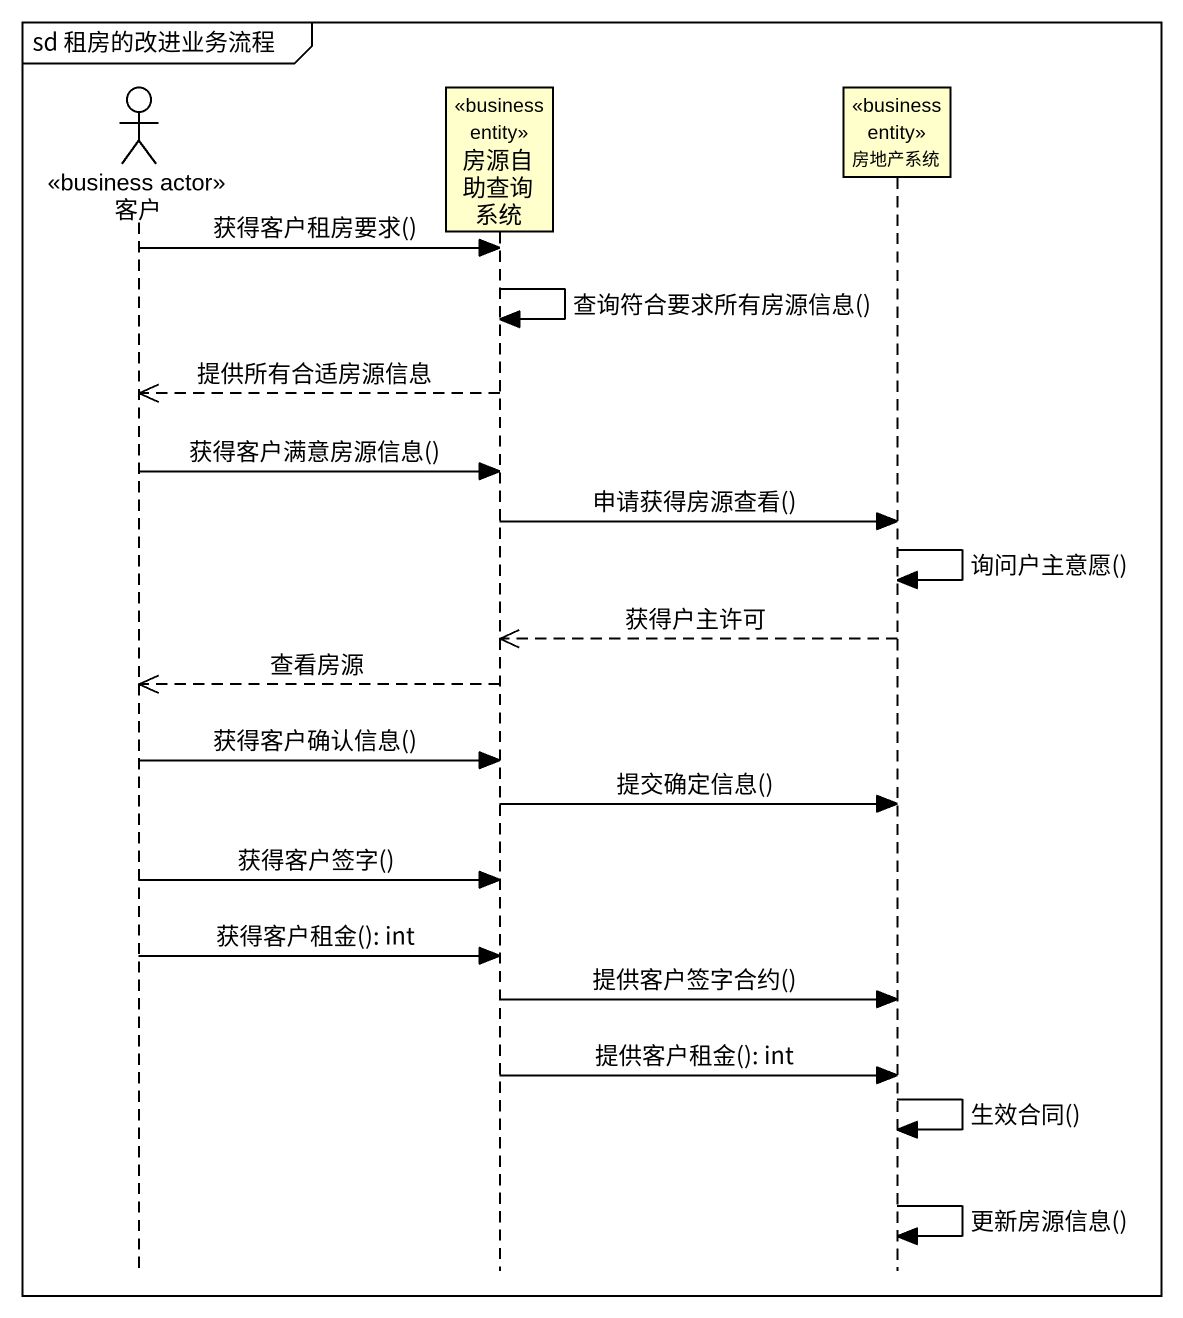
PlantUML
@startuml
mainframe sd 租房的改进业务流程
hide footbox
actor 客户 <<business actor>>
participant 房源自助查询系统 <<business entity>>
participant 房地产系统 <<business entity>>

客户 -> 房源自助查询系统 : 获得客户租房要求()
房源自助查询系统 -> 房源自助查询系统 : 查询符合要求所有房源信息()
房源自助查询系统 -->> 客户 : 提供所有合适房源信息
客户 -> 房源自助查询系统 : 获得客户满意房源信息()
房源自助查询系统 -> 房地产系统 : 申请获得房源查看()
房地产系统 -> 房地产系统 : 询问户主意愿()
房地产系统 -->> 房源自助查询系统 : 获得户主许可
房源自助查询系统 -->> 客户 : 查看房源
客户 -> 房源自助查询系统 : 获得客户确认信息()
房源自助查询系统 -> 房地产系统 : 提交确定信息()
客户 -> 房源自助查询系统 : 获得客户签字()
客户 -> 房源自助查询系统 : 获得客户租金(): int
房源自助查询系统 -> 房地产系统 : 提供客户签字合约()
房源自助查询系统 -> 房地产系统 : 提供客户租金(): int
房地产系统 -> 房地产系统 : 生效合同()
房地产系统 -> 房地产系统 : 更新房源信息()
@enduml
